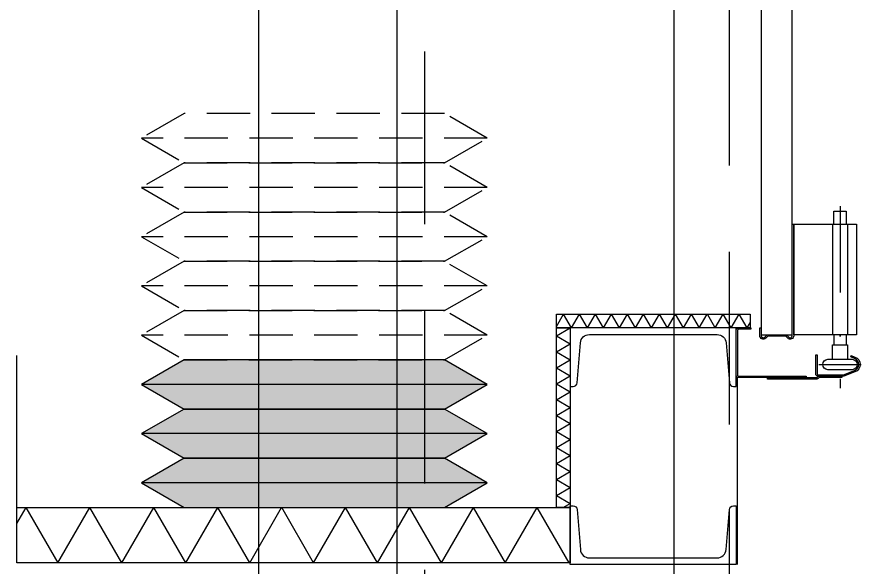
# Model space of a CAD drawing. Header units: millimetres. Extents: x -10134 to 185601, y -10232 to 93662.
# Drawn here: x 29234 to 30454, y 33664 to 34461 of the extents above; entities that cross this region are included whole.
import ezdxf

# ---------------------------------------------------------------- set-up
doc = ezdxf.new("R2010")
doc.units = ezdxf.units.MM
doc.header["$LTSCALE"] = 100
for name, pattern in [('B0301', [2.5, 1.25, -0.625, 0, -0.625]), ('B0402', [1.875, 1.25, -0.625]), ('B0403', [3.75, 2.5, -1.25])]:
    doc.linetypes.add(name, pattern=pattern)
for name, color, linetype in [('A--L21', 8, 'Continuous'), ('A--L28', 8, 'Continuous'), ('A--L31', 8, 'Continuous'), ('AL$7A---_STRAMIEN', 1, 'Continuous'), ('ARCEER_ISO', 8, 'Continuous')]:
    doc.layers.add(name, color=color, linetype=linetype)

msp = doc.modelspace()

# ---------------------------------------------------------------- hatches: boundary and pattern name
at = {"layer": 'ARCEER_ISO'}
h = msp.add_hatch(dxfattribs=at)
h.set_pattern_fill('ISOLA', color=256, scale=20, style=0)
h.set_pattern_definition([(300, (29955.009, 34030.62), (-17.3205, -10), []), (240, (29955.009, 34030.62), (-17.3205, 10), [])])
h.paths.add_polyline_path([(30014, 34030.6), (30294, 34030.6), (30294, 34010.6), (30014, 34010.6)])
h = msp.add_hatch(dxfattribs=at)
h.set_pattern_fill('ISOLA', color=256, scale=20, angle=90, style=0)
h.set_pattern_definition([(210, (30034.009, 34010.62), (-10, 17.3205), []), (150, (30034.009, 34010.62), (10, 17.3205), [])])
h.paths.add_polyline_path([(30034, 34010.6), (30034, 33750.6), (30014, 33750.6), (30014, 34010.6)])
h = msp.add_hatch(color=256, dxfattribs=at)
h.paths.add_polyline_path([(29852.3, 33750.6), (29914, 33786.2), (29852.3, 33821.9), (29475.7, 33821.9), (29414, 33786.2), (29475.7, 33750.6)])
h.paths.add_polyline_path([(29852.3, 33821.9), (29914, 33857.5), (29852.3, 33893.1), (29475.7, 33893.1), (29414, 33857.5), (29475.7, 33821.9)])
h.paths.add_polyline_path([(29852.3, 33893.1), (29914, 33928.7), (29852.3, 33964.4), (29475.7, 33964.4), (29414, 33928.7), (29475.7, 33893.1)])
h = msp.add_hatch(dxfattribs=at)
h.set_pattern_fill('ISOLA', color=256, scale=80, style=0)
h.set_pattern_definition([(300, (29062.486, 33750.62), (-69.282, -40), []), (240, (29062.486, 33750.62), (-69.282, 40), [])])
h.paths.add_polyline_path([(29234, 33670.6), (29234, 33750.6), (30034, 33750.6), (30034, 33670.6)])

# ---------------------------------------------------------------- linework, layer by layer
at = {"layer": 'A--L21', "linetype": 'B0403'}
for p, q in [((29824, 17660.6), (29824, 88370.6)), ((30264, 18120.6), (30264, 45510.6))]:
    msp.add_line(p, q, dxfattribs=at)
at = {"layer": 'A--L21'}
for p, q in [((29784, 27810.6), (29784, 78210.6)), ((29584, 28010.6), (29584, 78010.6)), ((30276, 33668.1), (30276, 33938.6))]:
    msp.add_line(p, q, dxfattribs=at)
for points in [[(29994, 33750.6), (30014, 33750.6), (30014, 34030.6), (30294, 34030.6), (30294, 34010.6)], [(29234, 33750.6), (30034, 33750.6), (30034, 33670.6), (29234, 33670.6), (29234, 33970.6)]]:
    msp.add_lwpolyline(points, dxfattribs=at)
for points in [[(30014, 34030.6), (30294, 34030.6), (30294, 34010.6), (30014, 34010.6)], [(30034, 34010.6), (30034, 33750.6), (30014, 33750.6), (30014, 34010.6)], [(29234, 33670.6), (29234, 33750.6), (30034, 33750.6), (30034, 33670.6)]]:
    msp.add_lwpolyline(points, close=True, dxfattribs=at)
at = {"layer": 'A--L28'}
for points in [[(30034, 34010.6), (30034, 33925.6), (30038, 33925.6, 0.390742), (30044, 33931.1), (30048.6, 33989, -0.390742), (30061.6, 34000.9), (30246.4, 34000.9, -0.390742), (30259.4, 33989), (30264, 33931.1, 0.390742), (30270, 33925.6), (30274, 33925.6), (30274, 34010.6)], [(30034, 33668.1), (30034, 33753.1), (30038, 33753.1, -0.390742), (30044, 33747.6), (30048.6, 33689.8, 0.390742), (30061.6, 33677.8), (30246.4, 33677.8, 0.390742), (30259.4, 33689.8), (30264, 33747.6, -0.390742), (30270, 33753.1), (30274, 33753.1), (30274, 33668.1)]]:
    msp.add_lwpolyline(points, format="xyb", close=True, dxfattribs=at)
at = {"layer": 'A--L31', "linetype": 'B0301'}
for p, q in [((30424, 34186.8), (30424, 33923.2)), ((30393.5, 33957.6), (30454.5, 33957.6))]:
    msp.add_line(p, q, dxfattribs=at)
at = {"layer": 'A--L31'}
for p, q in [((30413, 34160.6), (30413, 34000.6)), ((30415, 34000.6), (30415, 33986.1)), ((30433, 34000.6), (30433, 33986.1)), ((29914, 33928.7), (29414, 33928.7)), ((29914, 33857.5), (29414, 33857.5)), ((29914, 33786.2), (29414, 33786.2))]:
    msp.add_line(p, q, dxfattribs=at)
for points in [[(30355, 34000.6), (30355, 37020.6), (30310, 37020.6), (30310, 34000.6)], [(30357, 34160.6), (30448, 34160.6), (30448, 34000.6), (30357, 34000.6)], [(29852.3, 33893.1), (29914, 33928.7), (29852.3, 33964.4), (29475.7, 33964.4), (29414, 33928.7), (29475.7, 33893.1)], [(29852.3, 33821.9), (29914, 33857.5), (29852.3, 33893.1), (29475.7, 33893.1), (29414, 33857.5), (29475.7, 33821.9)], [(29852.3, 33750.6), (29914, 33786.2), (29852.3, 33821.9), (29475.7, 33821.9), (29414, 33786.2), (29475.7, 33750.6)]]:
    msp.add_lwpolyline(points, close=True, dxfattribs=at)
for points in [[(30415, 34160.6), (30415, 34179.6), (30433, 34179.6), (30433, 34160.6)], [(30435, 34160.6), (30435, 34000.6)], [(30413, 33965.1), (30413, 33986.1), (30435, 33986.1), (30435, 33965.1)]]:
    msp.add_lwpolyline(points, dxfattribs=at)
for points in [[(30310, 34010.6), (30310, 33999.2, 0.668179), (30315.1, 33997.1), (30317.5, 33999.4, -0.198912), (30320.3, 34000.6), (30344.7, 34000.6, -0.198912), (30347.5, 33999.4), (30349.9, 33997.1, 0.668179), (30355, 33999.2), (30355, 34160.6), (30357, 34160.6), (30357, 33999.2, -0.668179), (30348.5, 33995.7), (30346.1, 33998, 0.198912), (30344.7, 33998.6), (30320.3, 33998.6, 0.198912), (30318.9, 33998), (30316.5, 33995.7, -0.668179), (30308, 33999.2), (30308, 34010.6)], [(30375, 33940.6), (30375, 33938.6), (30277, 33938.6, -0.414214), (30274, 33941.6), (30274, 34007.6, -0.414214), (30277, 34010.6), (30295, 34010.6), (30295, 34008.6), (30277, 34008.6, 0.414214), (30276, 34007.6), (30276, 33941.6, 0.414214), (30277, 33940.6)], [(30391, 33943.6, 0.414214), (30392, 33942.6), (30428.3, 33942.6, 0.090341), (30429, 33942.7), (30444.9, 33948.7, 0.691806), (30444.9, 33966.5), (30439.5, 33968.5), (30440.2, 33970.4), (30445.6, 33968.4, -0.691806), (30445.6, 33946.9), (30429.7, 33940.9, -0.090341), (30428.3, 33940.6), (30392, 33940.6, -0.414214), (30389, 33943.6), (30389, 33971.6), (30391, 33971.6)], [(30441.5, 33950.1), (30406.5, 33950.1, -1), (30406.5, 33965.1), (30441.5, 33965.1, -1)]]:
    msp.add_lwpolyline(points, format="xyb", close=True, dxfattribs=at)
msp.add_lwpolyline([(30393.9, 33940.6), (30426.8, 33940.6), (30426.8, 33938.6), (30393.9, 33938.6, 0.198912), (30393.2, 33938.3), (30392.4, 33937.5, -0.198912), (30390.3, 33936.6), (30319, 33936.6), (30319, 33938.6), (30390.3, 33938.6, 0.198912), (30391, 33938.9), (30391.8, 33939.7)], format="xyb", dxfattribs=at)
for centre, radius, start, end in [((30389.9, 33940.6), 2, 270, 315), ((30393.9, 33937.6), 3, 90, 135)]:
    msp.add_arc(centre, radius, start, end, dxfattribs=at)
at = {"layer": 'AL$7A---_STRAMIEN'}
msp.add_line((30184, 1020.6), (30184, 92366.9), dxfattribs=at)
at = {"layer": 'ARCEER_ISO', "linetype": 'B0402', "ltscale": 0.5}
for p, q in [((29914, 34285), (29414, 34285)), ((29914, 34213.7), (29414, 34213.7)), ((29914, 34142.5), (29414, 34142.5)), ((29914, 34071.2), (29414, 34071.2)), ((29914, 34000), (29414, 34000))]:
    msp.add_line(p, q, dxfattribs=at)
for points in [[(29852.3, 34249.4), (29914, 34285), (29852.3, 34320.6), (29475.7, 34320.6), (29414, 34285), (29475.7, 34249.4)], [(29852.3, 34178.1), (29914, 34213.7), (29852.3, 34249.4), (29475.7, 34249.4), (29414, 34213.7), (29475.7, 34178.1)], [(29852.3, 34106.9), (29914, 34142.5), (29852.3, 34178.1), (29475.7, 34178.1), (29414, 34142.5), (29475.7, 34106.9)], [(29852.3, 34035.6), (29914, 34071.2), (29852.3, 34106.9), (29475.7, 34106.9), (29414, 34071.2), (29475.7, 34035.6)], [(29852.3, 33964.4), (29914, 34000), (29852.3, 34035.6), (29475.7, 34035.6), (29414, 34000), (29475.7, 33964.4)]]:
    msp.add_lwpolyline(points, close=True, dxfattribs=at)

doc.saveas('drawing.dxf')
